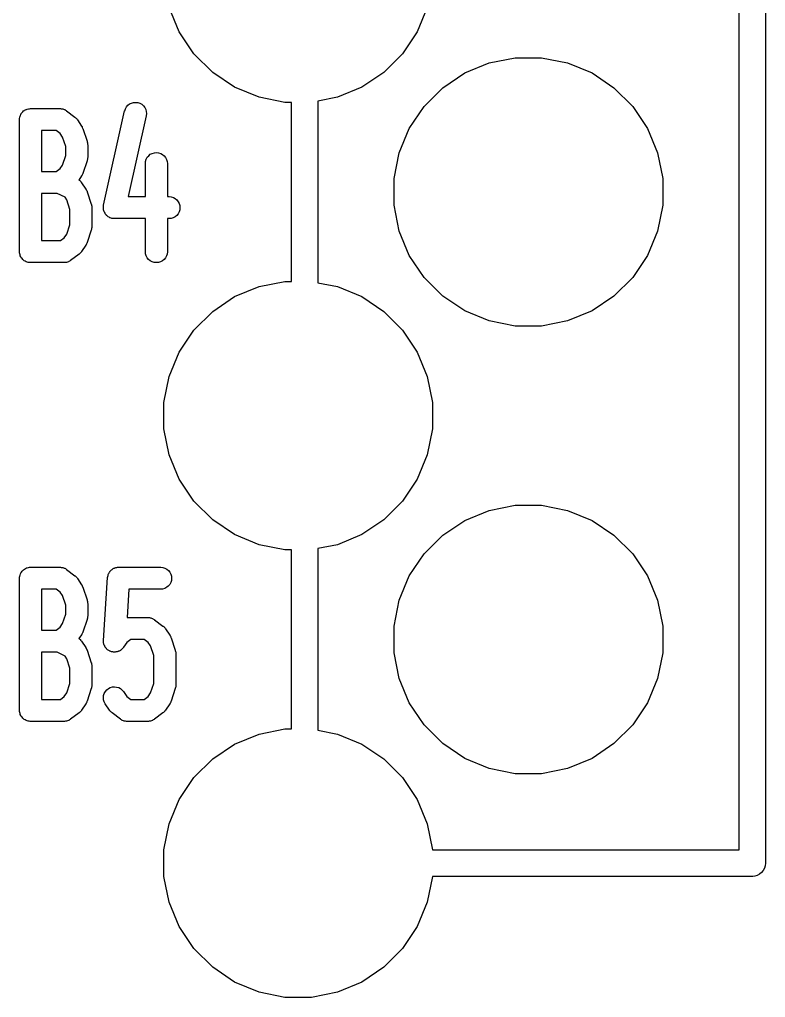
# Model space of a CAD drawing. Extents: x 85 to 230, y -161 to -76.
# Drawn here: x 222.65 to 226.89, y -107.17 to -101.62 of the extents above; entities that cross this region are included whole.
import ezdxf

# ---------------------------------------------------------------- set-up
doc = ezdxf.new("R2010")
doc.units = 0
doc.header["$MEASUREMENT"] = 0
doc.layers.add('BLACK', color=7, linetype='CONTINUOUS')

msp = doc.modelspace()

# ---------------------------------------------------------------- linework, layer by layer
at = {"layer": 'BLACK', "linetype": 'CONTINUOUS'}
for p, q in [((226.887, -75.9342), (226.887, -106.407)), ((226.737, -106.336), (226.737, -76.0055)), ((223.56, -101.691), (223.503, -101.553)), ((224.968, -101.553), (224.911, -101.691)), ((223.643, -101.816), (223.56, -101.691)), ((224.911, -101.691), (224.827, -101.816)), ((223.75, -101.922), (223.643, -101.816)), ((224.827, -101.816), (224.721, -101.922)), ((225.319, -101.868), (225.467, -101.839)), ((225.467, -101.839), (225.617, -101.839)), ((225.617, -101.839), (225.764, -101.868)), ((225.181, -101.925), (225.319, -101.868)), ((225.764, -101.868), (225.903, -101.925)), ((223.874, -102.006), (223.75, -101.922)), ((224.721, -101.922), (224.596, -102.006)), ((225.056, -102.009), (225.181, -101.925)), ((225.903, -101.925), (226.027, -102.009)), ((224.013, -102.063), (223.874, -102.006)), ((224.596, -102.006), (224.458, -102.063)), ((224.95, -102.115), (225.056, -102.009)), ((226.027, -102.009), (226.134, -102.115)), ((224.16, -102.093), (224.013, -102.063)), ((224.458, -102.063), (224.347, -102.085)), ((222.677, -102.141), (222.682, -102.138)), ((222.682, -102.137), (222.687, -102.135)), ((222.682, -102.138), (222.682, -102.137)), ((222.682, -102.138), (222.682, -102.138)), ((222.687, -102.135), (222.692, -102.132)), ((222.692, -102.132), (222.693, -102.132)), ((222.693, -102.132), (222.698, -102.13)), ((222.693, -102.132), (222.693, -102.132)), ((222.698, -102.13), (222.704, -102.128)), ((222.704, -102.128), (222.704, -102.128)), ((222.704, -102.128), (222.705, -102.128)), ((222.705, -102.128), (222.71, -102.128)), ((222.71, -102.128), (222.716, -102.127)), ((222.716, -102.127), (222.883, -102.127)), ((222.883, -102.127), (222.884, -102.127)), ((222.884, -102.127), (222.885, -102.127)), ((222.885, -102.127), (222.886, -102.127)), ((222.886, -102.127), (222.891, -102.128)), ((222.891, -102.128), (222.896, -102.129)), ((222.896, -102.129), (222.897, -102.129)), ((222.897, -102.129), (222.899, -102.129)), ((222.899, -102.129), (222.903, -102.131)), ((222.903, -102.131), (222.908, -102.132)), ((222.908, -102.132), (222.909, -102.133)), ((222.909, -102.133), (222.91, -102.133)), ((222.91, -102.133), (222.914, -102.136)), ((222.914, -102.136), (222.918, -102.138)), ((222.918, -102.138), (222.919, -102.139)), ((223.251, -102.14), (223.255, -102.128)), ((223.255, -102.128), (223.261, -102.118)), ((223.261, -102.118), (223.269, -102.108)), ((223.269, -102.108), (223.278, -102.101)), ((223.278, -102.101), (223.289, -102.096)), ((223.289, -102.096), (223.301, -102.092)), ((223.301, -102.092), (223.313, -102.092)), ((223.313, -102.092), (223.325, -102.093)), ((223.325, -102.093), (223.337, -102.097)), ((223.337, -102.097), (223.348, -102.103)), ((223.348, -102.103), (223.357, -102.111)), ((223.357, -102.111), (223.364, -102.121)), ((223.364, -102.121), (223.37, -102.132)), ((223.37, -102.132), (223.373, -102.143)), ((224.197, -102.093), (224.16, -102.093)), ((224.197, -103.109), (224.197, -102.093)), ((224.347, -102.085), (224.347, -103.116)), ((224.866, -102.24), (224.95, -102.115)), ((226.134, -102.115), (226.217, -102.24)), ((222.654, -102.183), (222.655, -102.177)), ((222.654, -102.189), (222.654, -102.183)), ((222.654, -102.19), (222.654, -102.189)), ((222.654, -102.189), (222.654, -102.189)), ((222.654, -102.189), (222.654, -102.189)), ((222.654, -102.189), (222.654, -102.189)), ((222.654, -102.94), (222.654, -102.19)), ((222.655, -102.177), (222.657, -102.171)), ((222.655, -102.177), (222.655, -102.177)), ((222.655, -102.177), (222.655, -102.177)), ((222.657, -102.171), (222.659, -102.166)), ((222.659, -102.165), (222.662, -102.16)), ((222.659, -102.166), (222.659, -102.165)), ((222.659, -102.165), (222.659, -102.165)), ((222.662, -102.16), (222.664, -102.155)), ((222.664, -102.155), (222.665, -102.155)), ((222.665, -102.154), (222.668, -102.15)), ((222.665, -102.155), (222.665, -102.154)), ((222.668, -102.15), (222.672, -102.145)), ((222.672, -102.145), (222.672, -102.145)), ((222.672, -102.145), (222.673, -102.145)), ((222.673, -102.145), (222.677, -102.141)), ((222.919, -102.139), (222.92, -102.14)), ((222.92, -102.14), (222.968, -102.176)), ((222.968, -102.176), (222.969, -102.176)), ((222.969, -102.176), (222.972, -102.179)), ((222.972, -102.179), (222.975, -102.181)), ((222.975, -102.181), (222.976, -102.183)), ((222.976, -102.183), (222.978, -102.184)), ((222.978, -102.184), (222.98, -102.188)), ((222.98, -102.188), (222.983, -102.191)), ((222.983, -102.191), (223.006, -102.227)), ((223.131, -102.676), (223.25, -102.141)), ((223.25, -102.141), (223.251, -102.14)), ((223.372, -102.168), (223.27, -102.627)), ((223.374, -102.156), (223.372, -102.168)), ((223.373, -102.143), (223.374, -102.156)), ((223.006, -102.227), (223.007, -102.227)), ((223.007, -102.227), (223.008, -102.229)), ((223.008, -102.229), (223.009, -102.23)), ((223.009, -102.23), (223.01, -102.234)), ((223.01, -102.234), (223.012, -102.238)), ((223.012, -102.238), (223.013, -102.24)), ((223.013, -102.24), (223.014, -102.241)), ((223.014, -102.241), (223.037, -102.313)), ((224.809, -102.378), (224.866, -102.24)), ((226.217, -102.24), (226.274, -102.378)), ((222.779, -102.252), (222.779, -102.484)), ((222.862, -102.252), (222.779, -102.252)), ((222.884, -102.269), (222.862, -102.252)), ((222.898, -102.289), (222.884, -102.269)), ((222.916, -102.343), (222.898, -102.289)), ((222.916, -102.394), (222.916, -102.343)), ((223.037, -102.313), (223.038, -102.314)), ((223.038, -102.314), (223.038, -102.317)), ((223.038, -102.317), (223.039, -102.321)), ((223.039, -102.321), (223.04, -102.323)), ((223.04, -102.323), (223.04, -102.326)), ((223.04, -102.326), (223.04, -102.329)), ((223.04, -102.329), (223.041, -102.333)), ((223.041, -102.333), (223.041, -102.404)), ((222.898, -102.448), (222.916, -102.394)), ((223.04, -102.414), (223.039, -102.417)), ((223.041, -102.405), (223.04, -102.408)), ((223.04, -102.408), (223.04, -102.412)), ((223.04, -102.412), (223.04, -102.414)), ((223.041, -102.404), (223.041, -102.405)), ((223.369, -102.427), (223.373, -102.415)), ((223.373, -102.415), (223.379, -102.404)), ((223.379, -102.404), (223.387, -102.395)), ((223.387, -102.395), (223.396, -102.387)), ((223.396, -102.387), (223.407, -102.382)), ((223.407, -102.382), (223.419, -102.378)), ((223.419, -102.378), (223.431, -102.377)), ((223.431, -102.377), (223.443, -102.379)), ((223.443, -102.379), (223.455, -102.382)), ((223.455, -102.382), (223.465, -102.388)), ((223.465, -102.388), (223.475, -102.396)), ((223.475, -102.396), (223.483, -102.405)), ((223.483, -102.405), (223.488, -102.416)), ((224.78, -102.525), (224.809, -102.378)), ((226.274, -102.378), (226.304, -102.525)), ((222.862, -102.484), (222.884, -102.468)), ((222.884, -102.468), (222.898, -102.448)), ((223.037, -102.424), (223.014, -102.495)), ((223.038, -102.42), (223.037, -102.424)), ((223.039, -102.417), (223.038, -102.42)), ((223.368, -102.439), (223.369, -102.427)), ((223.368, -102.44), (223.368, -102.439)), ((223.368, -102.627), (223.368, -102.44)), ((223.488, -102.416), (223.492, -102.428)), ((223.492, -102.428), (223.493, -102.44)), ((223.493, -102.44), (223.493, -102.627)), ((222.779, -102.484), (222.862, -102.484)), ((223.006, -102.51), (222.991, -102.533)), ((223.007, -102.509), (223.006, -102.51)), ((223.008, -102.507), (223.007, -102.509)), ((223.01, -102.503), (223.008, -102.507)), ((223.012, -102.499), (223.01, -102.503)), ((223.013, -102.498), (223.012, -102.499)), ((223.014, -102.495), (223.013, -102.496)), ((223.013, -102.496), (223.013, -102.498)), ((224.78, -102.676), (224.78, -102.525)), ((226.304, -102.525), (226.304, -102.676)), ((222.991, -102.533), (222.993, -102.534)), ((222.993, -102.534), (222.996, -102.536)), ((222.996, -102.536), (222.999, -102.539)), ((222.999, -102.539), (223, -102.541)), ((223, -102.541), (223.002, -102.542)), ((223.002, -102.542), (223.004, -102.545)), ((223.004, -102.545), (223.006, -102.548)), ((223.006, -102.548), (223.03, -102.584)), ((222.779, -102.609), (222.779, -102.877)), ((222.868, -102.609), (222.779, -102.609)), ((222.912, -102.631), (222.868, -102.609)), ((222.922, -102.646), (222.912, -102.631)), ((223.03, -102.584), (223.031, -102.584)), ((223.031, -102.584), (223.031, -102.586)), ((223.031, -102.586), (223.032, -102.587)), ((223.032, -102.587), (223.034, -102.591)), ((223.034, -102.591), (223.036, -102.595)), ((223.036, -102.595), (223.037, -102.597)), ((223.037, -102.597), (223.037, -102.599)), ((223.037, -102.599), (223.061, -102.67)), ((223.27, -102.627), (223.368, -102.627)), ((223.493, -102.627), (223.502, -102.627)), ((223.502, -102.627), (223.503, -102.627)), ((223.503, -102.627), (223.515, -102.629)), ((223.515, -102.629), (223.527, -102.632)), ((223.527, -102.632), (223.537, -102.638)), ((222.939, -102.7), (222.922, -102.646)), ((223.061, -102.67), (223.062, -102.671)), ((223.062, -102.671), (223.062, -102.674)), ((223.062, -102.674), (223.063, -102.678)), ((223.063, -102.678), (223.064, -102.68)), ((223.064, -102.68), (223.064, -102.683)), ((223.064, -102.683), (223.064, -102.686)), ((223.064, -102.686), (223.064, -102.69)), ((223.064, -102.69), (223.064, -102.797)), ((223.13, -102.688), (223.131, -102.683)), ((223.13, -102.689), (223.13, -102.688)), ((223.13, -102.695), (223.13, -102.689)), ((223.13, -102.689), (223.13, -102.689)), ((223.131, -102.677), (223.131, -102.676)), ((223.131, -102.683), (223.131, -102.677)), ((223.131, -102.677), (223.131, -102.677)), ((223.537, -102.638), (223.547, -102.646)), ((223.547, -102.646), (223.554, -102.656)), ((223.554, -102.656), (223.56, -102.666)), ((223.56, -102.666), (223.563, -102.678)), ((223.563, -102.678), (223.564, -102.69)), ((223.564, -102.69), (223.563, -102.702)), ((224.809, -102.823), (224.78, -102.676)), ((226.304, -102.676), (226.274, -102.823)), ((222.939, -102.787), (222.939, -102.7)), ((223.131, -102.701), (223.13, -102.695)), ((223.131, -102.702), (223.131, -102.701)), ((223.131, -102.701), (223.131, -102.701)), ((223.133, -102.707), (223.131, -102.702)), ((223.134, -102.712), (223.133, -102.707)), ((223.134, -102.713), (223.134, -102.712)), ((223.137, -102.718), (223.134, -102.713)), ((223.134, -102.713), (223.134, -102.713)), ((223.14, -102.723), (223.137, -102.718)), ((223.14, -102.724), (223.14, -102.723)), ((223.144, -102.728), (223.14, -102.724)), ((223.14, -102.724), (223.14, -102.724)), ((223.147, -102.733), (223.144, -102.728)), ((223.148, -102.734), (223.147, -102.733)), ((223.147, -102.733), (223.147, -102.733)), ((223.152, -102.737), (223.148, -102.734)), ((223.156, -102.741), (223.152, -102.737)), ((223.157, -102.741), (223.156, -102.741)), ((223.162, -102.744), (223.157, -102.741)), ((223.157, -102.741), (223.157, -102.741)), ((223.167, -102.747), (223.162, -102.744)), ((223.168, -102.747), (223.167, -102.747)), ((223.167, -102.747), (223.167, -102.747)), ((223.173, -102.749), (223.168, -102.747)), ((223.178, -102.751), (223.173, -102.749)), ((223.526, -102.748), (223.514, -102.751)), ((223.537, -102.742), (223.526, -102.748)), ((223.546, -102.734), (223.537, -102.742)), ((223.554, -102.725), (223.546, -102.734)), ((223.56, -102.714), (223.554, -102.725)), ((223.563, -102.702), (223.56, -102.714)), ((222.922, -102.841), (222.939, -102.787)), ((223.064, -102.797), (223.064, -102.798)), ((223.064, -102.798), (223.064, -102.801)), ((223.064, -102.801), (223.064, -102.805)), ((223.179, -102.751), (223.178, -102.751)), ((223.185, -102.752), (223.179, -102.751)), ((223.179, -102.751), (223.179, -102.751)), ((223.191, -102.752), (223.185, -102.752)), ((223.192, -102.752), (223.191, -102.752)), ((223.191, -102.752), (223.191, -102.752)), ((223.368, -102.752), (223.192, -102.752)), ((223.192, -102.752), (223.192, -102.752)), ((223.368, -102.94), (223.368, -102.752)), ((223.502, -102.752), (223.493, -102.752)), ((223.493, -102.752), (223.493, -102.94)), ((223.514, -102.751), (223.502, -102.752)), ((222.908, -102.861), (222.922, -102.841)), ((223.061, -102.817), (223.037, -102.888)), ((223.062, -102.813), (223.061, -102.817)), ((223.063, -102.81), (223.062, -102.813)), ((223.064, -102.805), (223.063, -102.807)), ((223.063, -102.807), (223.063, -102.81)), ((224.866, -102.961), (224.809, -102.823)), ((226.274, -102.823), (226.217, -102.961)), ((222.779, -102.877), (222.886, -102.877)), ((222.886, -102.877), (222.908, -102.861)), ((223.03, -102.903), (223.006, -102.939)), ((223.031, -102.901), (223.03, -102.903)), ((223.032, -102.9), (223.031, -102.901)), ((223.034, -102.896), (223.032, -102.9)), ((223.036, -102.892), (223.034, -102.896)), ((223.037, -102.889), (223.036, -102.891)), ((223.036, -102.891), (223.036, -102.892)), ((223.037, -102.888), (223.037, -102.889)), ((222.654, -102.946), (222.654, -102.94)), ((222.655, -102.952), (222.654, -102.946)), ((222.657, -102.958), (222.655, -102.952)), ((222.655, -102.952), (222.655, -102.952)), ((222.655, -102.952), (222.655, -102.952)), ((222.658, -102.963), (222.657, -102.958)), ((222.658, -102.964), (222.658, -102.963)), ((222.658, -102.963), (222.658, -102.963)), ((222.661, -102.969), (222.658, -102.964)), ((222.664, -102.974), (222.661, -102.969)), ((222.992, -102.954), (222.944, -102.99)), ((222.995, -102.951), (222.992, -102.954)), ((222.998, -102.949), (222.995, -102.951)), ((222.999, -102.947), (222.998, -102.949)), ((223.001, -102.946), (222.999, -102.947)), ((223.003, -102.943), (223.001, -102.946)), ((223.006, -102.939), (223.003, -102.943)), ((223.006, -102.939), (223.006, -102.939)), ((223.369, -102.952), (223.368, -102.94)), ((223.373, -102.964), (223.369, -102.952)), ((223.378, -102.974), (223.373, -102.964)), ((223.488, -102.964), (223.482, -102.975)), ((223.492, -102.953), (223.488, -102.964)), ((223.493, -102.941), (223.492, -102.953)), ((223.493, -102.94), (223.493, -102.941)), ((224.95, -103.086), (224.866, -102.961)), ((226.217, -102.961), (226.134, -103.086)), ((222.668, -102.979), (222.664, -102.974)), ((222.664, -102.974), (222.664, -102.974)), ((222.664, -102.974), (222.664, -102.974)), ((222.672, -102.984), (222.668, -102.979)), ((222.676, -102.988), (222.672, -102.984)), ((222.672, -102.984), (222.672, -102.984)), ((222.672, -102.984), (222.672, -102.984)), ((222.681, -102.991), (222.676, -102.988)), ((222.681, -102.992), (222.681, -102.991)), ((222.681, -102.991), (222.681, -102.991)), ((222.686, -102.994), (222.681, -102.992)), ((222.692, -102.997), (222.686, -102.994)), ((222.698, -102.999), (222.692, -102.997)), ((222.692, -102.997), (222.692, -102.997)), ((222.692, -102.997), (222.692, -102.997)), ((222.703, -103.001), (222.698, -102.999)), ((222.704, -103.001), (222.703, -103.001)), ((222.703, -103.001), (222.703, -103.001)), ((222.709, -103.002), (222.704, -103.001)), ((222.715, -103.002), (222.709, -103.002)), ((222.716, -103.002), (222.715, -103.002)), ((222.907, -103.002), (222.716, -103.002)), ((222.716, -103.002), (222.716, -103.002)), ((222.716, -103.002), (222.716, -103.002)), ((222.716, -103.002), (222.716, -103.002)), ((222.908, -103.002), (222.907, -103.002)), ((222.909, -103.002), (222.908, -103.002)), ((222.914, -103.002), (222.909, -103.002)), ((222.919, -103.001), (222.914, -103.002)), ((222.92, -103.001), (222.919, -103.001)), ((222.921, -103.001), (222.92, -103.001)), ((222.926, -102.999), (222.921, -103.001)), ((222.931, -102.998), (222.926, -102.999)), ((222.932, -102.997), (222.931, -102.998)), ((222.933, -102.996), (222.932, -102.997)), ((222.937, -102.994), (222.933, -102.996)), ((222.941, -102.992), (222.937, -102.994)), ((222.942, -102.991), (222.941, -102.992)), ((222.944, -102.99), (222.942, -102.991)), ((222.944, -102.99), (222.944, -102.99)), ((223.386, -102.984), (223.378, -102.974)), ((223.396, -102.992), (223.386, -102.984)), ((223.406, -102.997), (223.396, -102.992)), ((223.418, -103.001), (223.406, -102.997)), ((223.43, -103.002), (223.418, -103.001)), ((223.442, -103.001), (223.43, -103.002)), ((223.454, -102.998), (223.442, -103.001)), ((223.465, -102.992), (223.454, -102.998)), ((223.474, -102.984), (223.465, -102.992)), ((223.482, -102.975), (223.474, -102.984)), ((224.013, -103.138), (224.16, -103.109)), ((224.16, -103.109), (224.197, -103.109)), ((224.347, -103.116), (224.458, -103.138)), ((225.056, -103.192), (224.95, -103.086)), ((226.134, -103.086), (226.027, -103.192)), ((223.874, -103.195), (224.013, -103.138)), ((224.458, -103.138), (224.596, -103.195)), ((225.181, -103.276), (225.056, -103.192)), ((226.027, -103.192), (225.903, -103.276)), ((223.75, -103.279), (223.874, -103.195)), ((224.596, -103.195), (224.721, -103.279)), ((223.643, -103.385), (223.75, -103.279)), ((224.721, -103.279), (224.827, -103.385)), ((225.319, -103.333), (225.181, -103.276)), ((225.903, -103.276), (225.764, -103.333)), ((225.467, -103.363), (225.319, -103.333)), ((225.764, -103.333), (225.617, -103.363)), ((223.56, -103.51), (223.643, -103.385)), ((224.827, -103.385), (224.911, -103.51)), ((225.617, -103.363), (225.467, -103.363)), ((223.503, -103.648), (223.56, -103.51)), ((224.911, -103.51), (224.968, -103.648)), ((223.473, -103.795), (223.503, -103.648)), ((224.968, -103.648), (224.997, -103.795)), ((223.473, -103.946), (223.473, -103.795)), ((224.997, -103.795), (224.997, -103.946)), ((223.503, -104.093), (223.473, -103.946)), ((224.997, -103.946), (224.968, -104.093)), ((223.56, -104.231), (223.503, -104.093)), ((224.968, -104.093), (224.911, -104.231)), ((223.643, -104.356), (223.56, -104.231)), ((224.911, -104.231), (224.827, -104.356)), ((223.75, -104.462), (223.643, -104.356)), ((224.827, -104.356), (224.721, -104.462)), ((225.181, -104.465), (225.319, -104.408)), ((225.319, -104.408), (225.467, -104.379)), ((225.467, -104.379), (225.617, -104.379)), ((225.617, -104.379), (225.764, -104.408)), ((225.764, -104.408), (225.903, -104.465)), ((223.874, -104.546), (223.75, -104.462)), ((224.721, -104.462), (224.596, -104.546)), ((225.056, -104.549), (225.181, -104.465)), ((225.903, -104.465), (226.027, -104.549)), ((224.013, -104.603), (223.874, -104.546)), ((224.596, -104.546), (224.458, -104.603)), ((224.95, -104.655), (225.056, -104.549)), ((226.027, -104.549), (226.134, -104.655)), ((224.16, -104.633), (224.013, -104.603)), ((224.197, -104.633), (224.16, -104.633)), ((224.197, -105.649), (224.197, -104.633)), ((224.458, -104.603), (224.347, -104.625)), ((224.347, -104.625), (224.347, -105.656)), ((224.866, -104.78), (224.95, -104.655)), ((226.134, -104.655), (226.217, -104.78)), ((222.673, -104.749), (222.677, -104.745)), ((222.677, -104.745), (222.682, -104.741)), ((222.682, -104.741), (222.687, -104.738)), ((222.682, -104.741), (222.682, -104.741)), ((222.682, -104.741), (222.682, -104.741)), ((222.687, -104.738), (222.692, -104.736)), ((222.692, -104.736), (222.693, -104.735)), ((222.693, -104.735), (222.698, -104.734)), ((222.693, -104.735), (222.693, -104.735)), ((222.698, -104.734), (222.704, -104.732)), ((222.704, -104.732), (222.704, -104.732)), ((222.704, -104.732), (222.705, -104.732)), ((222.705, -104.732), (222.71, -104.731)), ((222.71, -104.731), (222.716, -104.731)), ((222.716, -104.731), (222.883, -104.731)), ((222.883, -104.731), (222.884, -104.731)), ((222.884, -104.731), (222.885, -104.731)), ((222.885, -104.731), (222.886, -104.731)), ((222.886, -104.731), (222.891, -104.732)), ((222.891, -104.732), (222.896, -104.732)), ((222.896, -104.732), (222.897, -104.733)), ((222.897, -104.733), (222.899, -104.733)), ((222.899, -104.733), (222.903, -104.734)), ((222.903, -104.734), (222.908, -104.736)), ((222.908, -104.736), (222.909, -104.736)), ((222.909, -104.736), (222.91, -104.737)), ((222.91, -104.737), (222.914, -104.739)), ((222.914, -104.739), (222.918, -104.742)), ((222.918, -104.742), (222.919, -104.743)), ((222.919, -104.743), (222.92, -104.743)), ((222.92, -104.743), (222.968, -104.779)), ((223.172, -104.749), (223.174, -104.747)), ((223.174, -104.747), (223.176, -104.746)), ((223.176, -104.746), (223.179, -104.744)), ((223.179, -104.744), (223.182, -104.741)), ((223.182, -104.741), (223.184, -104.74)), ((223.184, -104.74), (223.186, -104.739)), ((223.186, -104.739), (223.189, -104.737)), ((223.189, -104.737), (223.192, -104.736)), ((223.192, -104.736), (223.195, -104.735)), ((223.195, -104.735), (223.197, -104.734)), ((223.197, -104.734), (223.2, -104.733)), ((223.2, -104.733), (223.204, -104.732)), ((223.204, -104.732), (223.206, -104.732)), ((223.206, -104.732), (223.209, -104.731)), ((223.209, -104.731), (223.212, -104.731)), ((223.212, -104.731), (223.216, -104.731)), ((223.216, -104.731), (223.454, -104.731)), ((223.454, -104.731), (223.455, -104.731)), ((223.455, -104.731), (223.467, -104.732)), ((223.467, -104.732), (223.479, -104.736)), ((223.479, -104.736), (223.49, -104.742)), ((223.49, -104.742), (223.499, -104.75)), ((222.654, -104.787), (222.655, -104.781)), ((222.654, -104.792), (222.654, -104.787)), ((222.654, -104.793), (222.654, -104.792)), ((222.654, -105.543), (222.654, -104.793)), ((222.654, -104.793), (222.654, -104.793)), ((222.654, -104.793), (222.654, -104.793)), ((222.654, -104.793), (222.654, -104.793)), ((222.655, -104.78), (222.657, -104.775)), ((222.655, -104.781), (222.655, -104.78)), ((222.655, -104.781), (222.655, -104.781)), ((222.657, -104.775), (222.659, -104.769)), ((222.659, -104.769), (222.662, -104.764)), ((222.659, -104.769), (222.659, -104.769)), ((222.659, -104.769), (222.659, -104.769)), ((222.662, -104.764), (222.664, -104.758)), ((222.664, -104.758), (222.665, -104.758)), ((222.665, -104.758), (222.668, -104.753)), ((222.665, -104.758), (222.665, -104.758)), ((222.668, -104.753), (222.672, -104.749)), ((222.672, -104.749), (222.672, -104.749)), ((222.672, -104.749), (222.673, -104.749)), ((222.968, -104.779), (222.969, -104.78)), ((222.969, -104.78), (222.972, -104.782)), ((222.972, -104.782), (222.975, -104.785)), ((222.975, -104.785), (222.976, -104.786)), ((222.976, -104.786), (222.978, -104.788)), ((222.978, -104.788), (222.98, -104.791)), ((222.98, -104.791), (222.983, -104.794)), ((222.983, -104.794), (223.006, -104.83)), ((223.13, -105.146), (223.154, -104.789)), ((223.154, -104.788), (223.155, -104.785)), ((223.154, -104.789), (223.154, -104.788)), ((223.155, -104.781), (223.156, -104.779)), ((223.155, -104.785), (223.155, -104.781)), ((223.156, -104.776), (223.157, -104.773)), ((223.156, -104.779), (223.156, -104.776)), ((223.157, -104.773), (223.159, -104.769)), ((223.159, -104.769), (223.16, -104.767)), ((223.16, -104.767), (223.161, -104.765)), ((223.161, -104.765), (223.163, -104.762)), ((223.163, -104.762), (223.164, -104.758)), ((223.164, -104.758), (223.166, -104.757)), ((223.166, -104.757), (223.167, -104.755)), ((223.167, -104.755), (223.17, -104.752)), ((223.17, -104.752), (223.172, -104.749)), ((223.499, -104.75), (223.507, -104.759)), ((223.507, -104.759), (223.512, -104.77)), ((223.512, -104.77), (223.516, -104.782)), ((223.516, -104.782), (223.517, -104.794)), ((223.517, -104.794), (223.516, -104.806)), ((224.809, -104.918), (224.866, -104.78)), ((226.217, -104.78), (226.274, -104.918)), ((222.779, -104.856), (222.779, -105.088)), ((222.862, -104.856), (222.779, -104.856)), ((222.884, -104.873), (222.862, -104.856)), ((223.006, -104.83), (223.007, -104.831)), ((223.007, -104.831), (223.008, -104.832)), ((223.008, -104.832), (223.009, -104.834)), ((223.009, -104.834), (223.01, -104.838)), ((223.01, -104.838), (223.012, -104.842)), ((223.012, -104.842), (223.013, -104.843)), ((223.013, -104.843), (223.014, -104.845)), ((223.014, -104.845), (223.037, -104.916)), ((223.275, -104.856), (223.264, -105.017)), ((223.454, -104.856), (223.275, -104.856)), ((223.466, -104.855), (223.454, -104.856)), ((223.478, -104.851), (223.466, -104.855)), ((223.489, -104.845), (223.478, -104.851)), ((223.498, -104.838), (223.489, -104.845)), ((223.506, -104.828), (223.498, -104.838)), ((223.512, -104.818), (223.506, -104.828)), ((223.516, -104.806), (223.512, -104.818)), ((222.898, -104.892), (222.884, -104.873)), ((222.916, -104.946), (222.898, -104.892)), ((222.916, -104.997), (222.916, -104.946)), ((223.037, -104.916), (223.038, -104.917)), ((223.038, -104.917), (223.038, -104.921)), ((223.038, -104.921), (223.039, -104.924)), ((223.039, -104.924), (223.04, -104.927)), ((223.04, -104.927), (223.04, -104.929)), ((223.04, -104.929), (223.04, -104.933)), ((223.04, -104.933), (223.041, -104.936)), ((223.041, -104.936), (223.041, -105.008)), ((224.78, -105.065), (224.809, -104.918)), ((226.274, -104.918), (226.304, -105.065)), ((222.898, -105.051), (222.916, -104.997)), ((223.038, -105.024), (223.037, -105.027)), ((223.039, -105.021), (223.038, -105.024)), ((223.04, -105.018), (223.039, -105.021)), ((223.041, -105.008), (223.04, -105.012)), ((223.04, -105.012), (223.04, -105.015)), ((223.04, -105.015), (223.04, -105.018)), ((223.041, -105.008), (223.041, -105.008)), ((223.264, -105.017), (223.383, -105.017)), ((223.383, -105.017), (223.384, -105.017)), ((223.384, -105.017), (223.385, -105.017)), ((223.385, -105.017), (223.386, -105.017)), ((223.386, -105.017), (223.391, -105.017)), ((223.391, -105.017), (223.396, -105.018)), ((223.396, -105.018), (223.397, -105.018)), ((223.397, -105.018), (223.399, -105.018)), ((223.399, -105.018), (223.403, -105.02)), ((223.403, -105.02), (223.408, -105.022)), ((223.408, -105.022), (223.409, -105.022)), ((223.409, -105.022), (223.41, -105.023)), ((223.41, -105.023), (223.414, -105.025)), ((222.862, -105.088), (222.884, -105.071)), ((222.884, -105.071), (222.898, -105.051)), ((223.037, -105.027), (223.014, -105.099)), ((223.414, -105.025), (223.418, -105.027)), ((223.418, -105.027), (223.419, -105.028)), ((223.419, -105.028), (223.42, -105.029)), ((223.42, -105.029), (223.468, -105.065)), ((223.468, -105.065), (223.469, -105.065)), ((223.469, -105.065), (223.472, -105.068)), ((223.472, -105.068), (223.475, -105.071)), ((223.475, -105.071), (223.476, -105.072)), ((223.476, -105.072), (223.478, -105.074)), ((223.478, -105.074), (223.48, -105.077)), ((223.48, -105.077), (223.483, -105.08)), ((223.483, -105.08), (223.506, -105.116)), ((224.78, -105.216), (224.78, -105.065)), ((226.304, -105.065), (226.304, -105.216)), ((222.779, -105.088), (222.862, -105.088)), ((223.006, -105.114), (222.991, -105.136)), ((223.007, -105.112), (223.006, -105.114)), ((223.008, -105.111), (223.007, -105.112)), ((223.01, -105.107), (223.008, -105.111)), ((223.012, -105.103), (223.01, -105.107)), ((223.013, -105.101), (223.012, -105.103)), ((223.014, -105.099), (223.013, -105.1)), ((223.013, -105.1), (223.013, -105.101)), ((223.506, -105.116), (223.507, -105.117)), ((223.507, -105.117), (223.508, -105.118)), ((223.508, -105.118), (223.509, -105.12)), ((223.509, -105.12), (223.51, -105.123)), ((223.51, -105.123), (223.512, -105.127)), ((223.512, -105.127), (223.513, -105.129)), ((223.513, -105.129), (223.514, -105.131)), ((223.514, -105.131), (223.537, -105.202)), ((222.991, -105.136), (222.993, -105.137)), ((222.993, -105.137), (222.996, -105.14)), ((222.996, -105.14), (222.999, -105.142)), ((222.999, -105.142), (223, -105.144)), ((223, -105.144), (223.002, -105.146)), ((223.002, -105.146), (223.004, -105.149)), ((223.004, -105.149), (223.006, -105.151)), ((223.006, -105.151), (223.03, -105.187)), ((223.03, -105.187), (223.031, -105.188)), ((223.031, -105.188), (223.031, -105.19)), ((223.031, -105.19), (223.032, -105.191)), ((223.032, -105.191), (223.034, -105.195)), ((223.13, -105.148), (223.13, -105.146)), ((223.13, -105.15), (223.13, -105.148)), ((223.13, -105.154), (223.13, -105.15)), ((223.13, -105.158), (223.13, -105.154)), ((223.131, -105.16), (223.13, -105.158)), ((223.131, -105.162), (223.131, -105.16)), ((223.132, -105.166), (223.131, -105.162)), ((223.133, -105.17), (223.132, -105.166)), ((223.134, -105.172), (223.133, -105.17)), ((223.135, -105.174), (223.134, -105.172)), ((223.137, -105.178), (223.135, -105.174)), ((223.138, -105.181), (223.137, -105.178)), ((223.139, -105.183), (223.138, -105.181)), ((223.14, -105.185), (223.139, -105.183)), ((223.143, -105.188), (223.14, -105.185)), ((223.145, -105.191), (223.143, -105.188)), ((223.147, -105.193), (223.145, -105.191)), ((223.242, -105.189), (223.239, -105.192)), ((223.243, -105.187), (223.242, -105.189)), ((223.244, -105.186), (223.243, -105.187)), ((223.262, -105.158), (223.244, -105.185)), ((223.244, -105.185), (223.244, -105.186)), ((223.285, -105.142), (223.262, -105.158)), ((223.362, -105.142), (223.285, -105.142)), ((223.384, -105.158), (223.362, -105.142)), ((223.398, -105.178), (223.384, -105.158)), ((223.416, -105.232), (223.398, -105.178)), ((222.779, -105.213), (222.779, -105.481)), ((222.868, -105.213), (222.779, -105.213)), ((222.912, -105.235), (222.868, -105.213)), ((222.922, -105.25), (222.912, -105.235)), ((223.034, -105.195), (223.036, -105.199)), ((223.036, -105.199), (223.037, -105.2)), ((223.037, -105.2), (223.037, -105.202)), ((223.037, -105.202), (223.061, -105.274)), ((223.148, -105.194), (223.147, -105.193)), ((223.151, -105.197), (223.148, -105.194)), ((223.154, -105.2), (223.151, -105.197)), ((223.156, -105.201), (223.154, -105.2)), ((223.157, -105.202), (223.156, -105.201)), ((223.161, -105.204), (223.157, -105.202)), ((223.164, -105.206), (223.161, -105.204)), ((223.166, -105.207), (223.164, -105.206)), ((223.168, -105.208), (223.166, -105.207)), ((223.172, -105.209), (223.168, -105.208)), ((223.176, -105.211), (223.172, -105.209)), ((223.178, -105.211), (223.176, -105.211)), ((223.18, -105.212), (223.178, -105.211)), ((223.184, -105.212), (223.18, -105.212)), ((223.188, -105.213), (223.184, -105.212)), ((223.19, -105.213), (223.188, -105.213)), ((223.192, -105.213), (223.19, -105.213)), ((223.196, -105.213), (223.192, -105.213)), ((223.2, -105.212), (223.196, -105.213)), ((223.202, -105.212), (223.2, -105.212)), ((223.204, -105.212), (223.202, -105.212)), ((223.208, -105.211), (223.204, -105.212)), ((223.212, -105.21), (223.208, -105.211)), ((223.214, -105.209), (223.212, -105.21)), ((223.216, -105.208), (223.214, -105.209)), ((223.219, -105.207), (223.216, -105.208)), ((223.223, -105.205), (223.219, -105.207)), ((223.225, -105.204), (223.223, -105.205)), ((223.227, -105.203), (223.225, -105.204)), ((223.23, -105.2), (223.227, -105.203)), ((223.233, -105.198), (223.23, -105.2)), ((223.235, -105.196), (223.233, -105.198)), ((223.236, -105.195), (223.235, -105.196)), ((223.239, -105.192), (223.236, -105.195)), ((223.416, -105.39), (223.416, -105.232)), ((223.537, -105.202), (223.538, -105.203)), ((223.538, -105.203), (223.538, -105.206)), ((223.538, -105.206), (223.539, -105.21)), ((223.539, -105.21), (223.54, -105.212)), ((223.54, -105.212), (223.54, -105.215)), ((223.54, -105.215), (223.54, -105.218)), ((223.54, -105.218), (223.541, -105.222)), ((223.541, -105.222), (223.541, -105.4)), ((224.809, -105.363), (224.78, -105.216)), ((226.304, -105.216), (226.274, -105.363)), ((222.939, -105.303), (222.922, -105.25)), ((223.061, -105.274), (223.062, -105.274)), ((223.062, -105.274), (223.062, -105.278)), ((223.062, -105.278), (223.063, -105.281)), ((223.063, -105.281), (223.064, -105.284)), ((223.064, -105.284), (223.064, -105.286)), ((223.064, -105.286), (223.064, -105.29)), ((223.064, -105.29), (223.064, -105.293)), ((223.064, -105.293), (223.064, -105.4)), ((222.939, -105.39), (222.939, -105.303)), ((222.922, -105.444), (222.939, -105.39)), ((223.063, -105.413), (223.062, -105.417)), ((223.064, -105.408), (223.063, -105.411)), ((223.063, -105.411), (223.063, -105.413)), ((223.064, -105.4), (223.064, -105.401)), ((223.064, -105.401), (223.064, -105.405)), ((223.064, -105.405), (223.064, -105.408)), ((223.169, -105.414), (223.181, -105.41)), ((223.181, -105.41), (223.193, -105.409)), ((223.193, -105.409), (223.205, -105.411)), ((223.205, -105.411), (223.217, -105.414)), ((223.398, -105.444), (223.416, -105.39)), ((223.539, -105.413), (223.538, -105.417)), ((223.54, -105.411), (223.539, -105.413)), ((223.541, -105.401), (223.54, -105.405)), ((223.54, -105.405), (223.54, -105.408)), ((223.54, -105.408), (223.54, -105.411)), ((223.541, -105.4), (223.541, -105.401)), ((224.866, -105.501), (224.809, -105.363)), ((226.274, -105.363), (226.217, -105.501)), ((222.886, -105.481), (222.908, -105.464)), ((222.908, -105.464), (222.922, -105.444)), ((223.061, -105.42), (223.037, -105.492)), ((223.062, -105.417), (223.061, -105.42)), ((223.13, -105.471), (223.131, -105.459)), ((223.131, -105.459), (223.135, -105.447)), ((223.135, -105.447), (223.141, -105.437)), ((223.141, -105.437), (223.149, -105.427)), ((223.149, -105.427), (223.158, -105.42)), ((223.158, -105.42), (223.169, -105.414)), ((223.217, -105.414), (223.227, -105.42)), ((223.227, -105.42), (223.237, -105.428)), ((223.237, -105.428), (223.244, -105.437)), ((223.244, -105.437), (223.262, -105.464)), ((223.262, -105.464), (223.285, -105.481)), ((223.362, -105.481), (223.384, -105.464)), ((223.384, -105.464), (223.398, -105.444)), ((223.537, -105.42), (223.514, -105.492)), ((223.538, -105.417), (223.537, -105.42)), ((222.779, -105.481), (222.886, -105.481)), ((223.03, -105.507), (223.006, -105.542)), ((223.031, -105.505), (223.03, -105.507)), ((223.032, -105.504), (223.031, -105.505)), ((223.034, -105.5), (223.032, -105.504)), ((223.036, -105.496), (223.034, -105.5)), ((223.037, -105.492), (223.036, -105.494)), ((223.036, -105.494), (223.036, -105.496)), ((223.037, -105.492), (223.037, -105.492)), ((223.131, -105.483), (223.13, -105.471)), ((223.134, -105.495), (223.131, -105.483)), ((223.14, -105.506), (223.134, -105.495)), ((223.14, -105.507), (223.14, -105.506)), ((223.164, -105.542), (223.14, -105.507)), ((223.285, -105.481), (223.362, -105.481)), ((223.506, -105.507), (223.483, -105.542)), ((223.507, -105.505), (223.506, -105.507)), ((223.508, -105.504), (223.507, -105.505)), ((223.51, -105.5), (223.508, -105.504)), ((223.512, -105.496), (223.51, -105.5)), ((223.513, -105.494), (223.512, -105.496)), ((223.514, -105.492), (223.513, -105.492)), ((223.513, -105.492), (223.513, -105.494)), ((224.95, -105.626), (224.866, -105.501)), ((226.217, -105.501), (226.134, -105.626)), ((222.654, -105.549), (222.654, -105.543)), ((222.655, -105.555), (222.654, -105.549)), ((222.657, -105.561), (222.655, -105.555)), ((222.655, -105.555), (222.655, -105.555)), ((222.655, -105.555), (222.655, -105.555)), ((222.658, -105.567), (222.657, -105.561)), ((222.661, -105.572), (222.658, -105.567)), ((222.658, -105.567), (222.658, -105.567)), ((222.658, -105.567), (222.658, -105.567)), ((222.664, -105.578), (222.661, -105.572)), ((222.668, -105.582), (222.664, -105.578)), ((222.664, -105.578), (222.664, -105.578)), ((222.664, -105.578), (222.664, -105.578)), ((222.992, -105.558), (222.944, -105.593)), ((222.995, -105.555), (222.992, -105.558)), ((222.998, -105.552), (222.995, -105.555)), ((222.999, -105.551), (222.998, -105.552)), ((223.001, -105.549), (222.999, -105.551)), ((223.003, -105.546), (223.001, -105.549)), ((223.006, -105.543), (223.003, -105.546)), ((223.006, -105.542), (223.006, -105.543)), ((223.167, -105.545), (223.164, -105.542)), ((223.169, -105.549), (223.167, -105.545)), ((223.171, -105.55), (223.169, -105.549)), ((223.172, -105.552), (223.171, -105.55)), ((223.175, -105.554), (223.172, -105.552)), ((223.178, -105.557), (223.175, -105.554)), ((223.179, -105.558), (223.178, -105.557)), ((223.226, -105.593), (223.179, -105.558)), ((223.468, -105.558), (223.42, -105.593)), ((223.471, -105.555), (223.468, -105.558)), ((223.474, -105.552), (223.471, -105.555)), ((223.476, -105.551), (223.474, -105.552)), ((223.477, -105.549), (223.476, -105.551)), ((223.479, -105.546), (223.477, -105.549)), ((223.482, -105.543), (223.479, -105.546)), ((223.483, -105.542), (223.482, -105.543)), ((222.672, -105.587), (222.668, -105.582)), ((222.676, -105.591), (222.672, -105.587)), ((222.672, -105.587), (222.672, -105.587)), ((222.672, -105.587), (222.672, -105.587)), ((222.681, -105.595), (222.676, -105.591)), ((222.686, -105.598), (222.681, -105.595)), ((222.681, -105.595), (222.681, -105.595)), ((222.681, -105.595), (222.681, -105.595)), ((222.692, -105.601), (222.686, -105.598)), ((222.698, -105.603), (222.692, -105.601)), ((222.692, -105.601), (222.692, -105.601)), ((222.692, -105.601), (222.692, -105.601)), ((222.703, -105.604), (222.698, -105.603)), ((222.704, -105.605), (222.703, -105.604)), ((222.703, -105.604), (222.703, -105.604)), ((222.709, -105.605), (222.704, -105.605)), ((222.715, -105.606), (222.709, -105.605)), ((222.716, -105.606), (222.715, -105.606)), ((222.907, -105.606), (222.716, -105.606)), ((222.716, -105.606), (222.716, -105.606)), ((222.716, -105.606), (222.716, -105.606)), ((222.716, -105.606), (222.716, -105.606)), ((222.908, -105.606), (222.907, -105.606)), ((222.909, -105.606), (222.908, -105.606)), ((222.914, -105.605), (222.909, -105.606)), ((222.919, -105.605), (222.914, -105.605)), ((222.92, -105.604), (222.919, -105.605)), ((222.921, -105.604), (222.92, -105.604)), ((222.926, -105.602), (222.921, -105.604)), ((222.931, -105.601), (222.926, -105.602)), ((222.932, -105.6), (222.931, -105.601)), ((222.933, -105.6), (222.932, -105.6)), ((222.937, -105.598), (222.933, -105.6)), ((222.941, -105.595), (222.937, -105.598)), ((222.942, -105.594), (222.941, -105.595)), ((222.944, -105.594), (222.942, -105.594)), ((222.944, -105.593), (222.944, -105.594)), ((223.228, -105.594), (223.226, -105.593)), ((223.229, -105.595), (223.228, -105.594)), ((223.233, -105.597), (223.229, -105.595)), ((223.237, -105.6), (223.233, -105.597)), ((223.238, -105.6), (223.237, -105.6)), ((223.239, -105.601), (223.238, -105.6)), ((223.244, -105.602), (223.239, -105.601)), ((223.248, -105.604), (223.244, -105.602)), ((223.25, -105.604), (223.248, -105.604)), ((223.251, -105.604), (223.25, -105.604)), ((223.256, -105.605), (223.251, -105.604)), ((223.26, -105.606), (223.256, -105.605)), ((223.262, -105.606), (223.26, -105.606)), ((223.263, -105.606), (223.262, -105.606)), ((223.264, -105.606), (223.263, -105.606)), ((223.383, -105.606), (223.264, -105.606)), ((223.384, -105.606), (223.383, -105.606)), ((223.386, -105.606), (223.384, -105.606)), ((223.39, -105.605), (223.386, -105.606)), ((223.395, -105.605), (223.39, -105.605)), ((223.396, -105.604), (223.395, -105.605)), ((223.398, -105.604), (223.396, -105.604)), ((223.402, -105.602), (223.398, -105.604)), ((223.407, -105.601), (223.402, -105.602)), ((223.408, -105.6), (223.407, -105.601)), ((223.409, -105.6), (223.408, -105.6)), ((223.413, -105.598), (223.409, -105.6)), ((223.417, -105.595), (223.413, -105.598)), ((223.419, -105.594), (223.417, -105.595)), ((223.42, -105.594), (223.419, -105.594)), ((223.42, -105.593), (223.42, -105.594)), ((225.056, -105.732), (224.95, -105.626)), ((226.134, -105.626), (226.027, -105.732)), ((223.874, -105.735), (224.013, -105.678)), ((224.013, -105.678), (224.16, -105.649)), ((224.16, -105.649), (224.197, -105.649)), ((224.347, -105.656), (224.458, -105.678)), ((224.458, -105.678), (224.596, -105.735)), ((223.75, -105.819), (223.874, -105.735)), ((224.596, -105.735), (224.721, -105.819)), ((225.181, -105.816), (225.056, -105.732)), ((226.027, -105.732), (225.903, -105.816)), ((223.643, -105.925), (223.75, -105.819)), ((224.721, -105.819), (224.827, -105.925)), ((225.319, -105.873), (225.181, -105.816)), ((225.903, -105.816), (225.764, -105.873)), ((225.467, -105.903), (225.319, -105.873)), ((225.617, -105.903), (225.467, -105.903)), ((225.764, -105.873), (225.617, -105.903)), ((223.56, -106.05), (223.643, -105.925)), ((224.827, -105.925), (224.911, -106.05)), ((223.503, -106.188), (223.56, -106.05)), ((224.911, -106.05), (224.968, -106.188)), ((223.473, -106.335), (223.503, -106.188)), ((224.968, -106.188), (224.997, -106.335)), ((223.473, -106.486), (223.473, -106.335)), ((224.997, -106.335), (224.997, -106.336)), ((224.997, -106.336), (226.737, -106.336)), ((226.887, -106.411), (226.886, -106.425)), ((226.887, -106.407), (226.887, -106.411)), ((226.865, -106.464), (226.854, -106.473)), ((226.874, -106.452), (226.865, -106.464)), ((226.881, -106.439), (226.874, -106.452)), ((226.886, -106.425), (226.881, -106.439)), ((223.503, -106.633), (223.473, -106.486)), ((224.997, -106.486), (224.968, -106.633)), ((226.808, -106.486), (224.997, -106.486)), ((224.997, -106.486), (224.997, -106.486)), ((226.812, -106.486), (226.808, -106.486)), ((226.815, -106.486), (226.812, -106.486)), ((226.826, -106.484), (226.815, -106.486)), ((226.841, -106.48), (226.826, -106.484)), ((226.854, -106.473), (226.841, -106.48)), ((223.56, -106.771), (223.503, -106.633)), ((224.968, -106.633), (224.911, -106.771)), ((223.643, -106.896), (223.56, -106.771)), ((224.911, -106.771), (224.827, -106.896)), ((223.75, -107.002), (223.643, -106.896)), ((224.827, -106.896), (224.721, -107.002)), ((223.874, -107.086), (223.75, -107.002)), ((224.721, -107.002), (224.596, -107.086)), ((224.013, -107.143), (223.874, -107.086)), ((224.596, -107.086), (224.458, -107.143)), ((224.16, -107.173), (224.013, -107.143)), ((224.31, -107.173), (224.16, -107.173)), ((224.458, -107.143), (224.31, -107.173))]:
    msp.add_line(p, q, dxfattribs=at)

doc.saveas('drawing.dxf')
